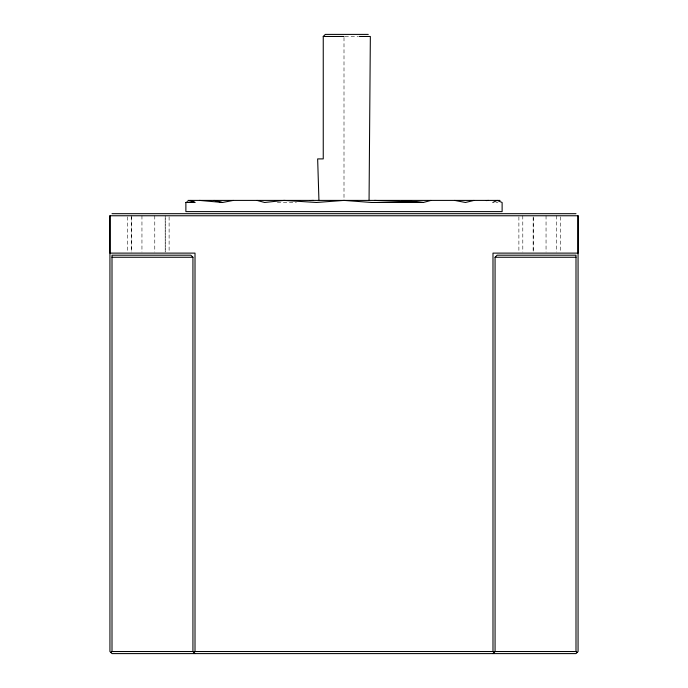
<?xml version="1.0" encoding="UTF-8"?>
<svg xmlns="http://www.w3.org/2000/svg" width="688" height="688" viewBox="0 0 688 688"><rect width="100%" height="100%" fill="white"/><g stroke="black" fill="none" stroke-linecap="round" stroke-linejoin="round"><path stroke-width="0.52" stroke-dasharray="3.44 2.58" d="M533.191 216.832L533.191 252.049L533.226 215.757M345.023 36.473L358.293 36.473M277.333 202.478L296.365 202.478M495.936 202.478L497.992 202.478M560.385 216.832L560.385 252.049M556.489 215.757L556.463 252.049M546.048 215.757L546.048 252.049M522.785 215.757L522.811 252.049M518.89 216.832L518.89 252.049M344 37.548L344 199.331M169.11 216.832L169.11 252.049M165.215 215.757L165.215 252.049L165.189 216.832M154.774 215.757L154.774 252.049M141.952 215.757L141.952 252.049M131.537 216.832L131.537 252.049M131.511 215.757L131.511 252.049M127.615 216.832L127.615 252.049"/><path stroke-width="1.03" d="M109.934 215.757L109.934 651.527L112.006 653.6L575.994 653.6L578.066 651.527L578.066 215.757L109.934 215.757L109.934 253.115L195.014 253.115L195.014 651.527L193.973 652.559L192.932 651.527L192.932 257.26L190.86 255.188L112.006 255.188L112.006 651.527L110.966 652.559M492.986 653.6L495.068 651.527L495.068 257.26L497.14 255.188L575.994 255.188L575.994 651.527L577.034 652.559M578.066 215.757L578.066 253.115L492.986 253.115L492.986 651.527L494.027 652.559M369.06 200.406L370.35 36.473L359.291 36.473M318.94 200.406L317.65 158.902L323.248 158.902L323.248 36.473L325.321 34.4L368.278 34.4M492.832 202.478L497.166 200.406L502.12 202.478L502.12 211.612L185.88 211.612L185.88 202.478L187.858 201.653M431.015 200.406L423.352 202.478L371.546 202.478L343.991 200.406L316.428 202.478L284.041 200.406L264.631 202.478L256.968 200.406M474.058 200.406L465.441 202.478L454.665 200.406M199.554 200.406L222.542 202.478L233.327 200.406M486.356 200.595L488.446 200.406M401.869 200.543L423.352 202.478L374.539 200.406M310.279 200.543L313.461 200.406M323.248 36.473L344 36.473M500.047 200.406L187.953 200.406L194.128 202.186M185.88 202.478L195.16 202.478L190.834 200.406M112.006 213.684L575.994 213.684M112.006 257.26L192.932 257.26M495.068 257.26L575.994 257.26M112.006 651.527L192.932 651.527M195.014 651.527L492.986 651.527M495.068 651.527L575.994 651.527M213.934 200.406L222.542 202.478M193.973 652.559L195.014 653.6"/></g></svg>
